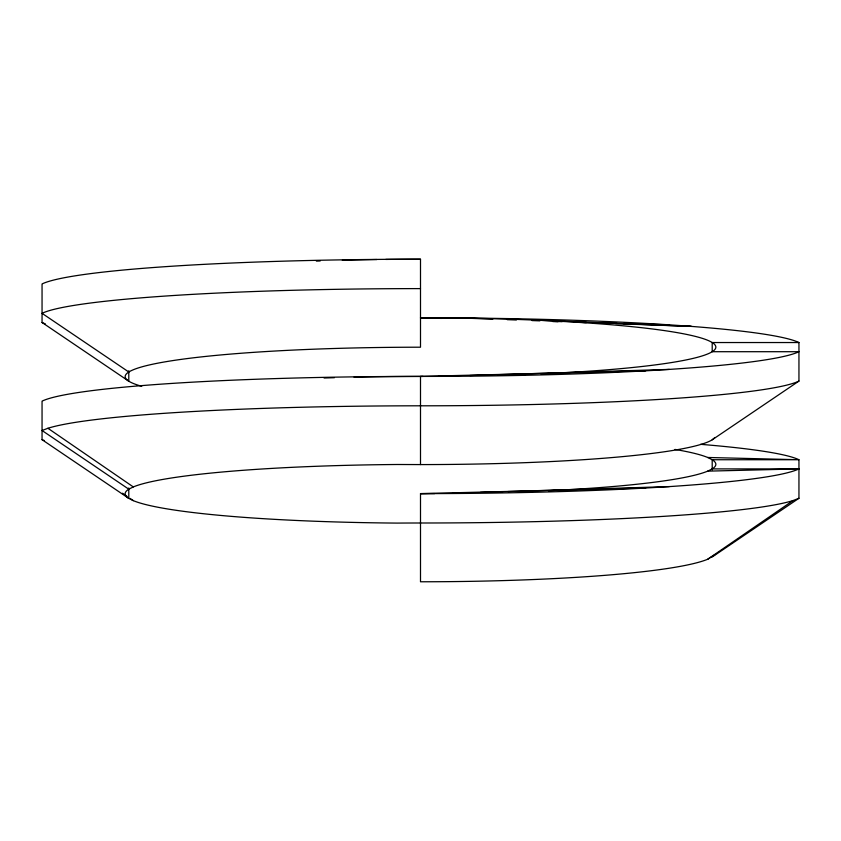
<?xml version="1.0" encoding="UTF-8"?>
<svg xmlns="http://www.w3.org/2000/svg" width="841" height="841" viewBox="0 0 841 841"><rect width="100%" height="100%" fill="white"/><g stroke="black" fill="none" stroke-linecap="round" stroke-linejoin="round"><path stroke-width="1.26" d="M128.789 487.948L128.789 498.387L133.309 500.647A295.349 29.393 0 0 0 397.33 523.091A295.349 29.393 0 0 1 420.5 522.997A383.17 29.298 0 0 0 793.084 500.542L798.95 498.282L798.95 459.733A383.17 29.298 0 0 0 700.585 444.321M128.789 370.755L128.789 381.194L42.05 322.492L42.05 283.943A383.17 29.298 0 0 1 420.5 259.228L420.5 347.207A295.349 29.393 0 0 0 141.73 386.303M441.451 318.413L420.5 317.824A383.17 29.298 0 0 1 798.95 342.539L798.95 381.089A383.17 29.298 0 0 1 420.5 405.804A383.17 29.298 0 0 0 47.916 428.269L42.05 430.518L128.789 489.189L133.309 486.928A295.349 29.393 0 0 1 397.33 464.495L420.5 464.579A295.349 29.393 0 0 0 712.211 439.79L714.934 437.499M564.805 489.872A295.338 29.298 0 0 0 707.68 471.149L712.201 468.9L798.95 468.9A383.17 29.298 0 0 1 420.5 493.614L420.5 581.772A295.349 29.393 0 0 0 707.691 559.244L714.934 554.692M707.691 559.244L793.084 500.542M712.211 439.79L798.95 381.089M712.211 556.984L798.95 498.282M443.67 376.326L458.103 375.885M469.909 375.517L492.216 374.834M497.462 374.676L669.352 369.399M452.857 493.236L469.909 492.71M480.411 492.395L502.718 491.712M507.964 491.543L669.352 486.592M645.72 370.818L420.5 376.421A295.338 29.298 0 0 0 354.061 377.167M707.68 471.149L798.95 468.9M645.72 488.011L420.5 493.614A295.338 29.298 0 0 0 434.671 493.583M798.95 342.539L712.201 342.539L712.201 351.485M712.201 351.706L798.95 351.706A383.17 29.298 0 0 1 420.5 376.421L390.434 376.505A383.17 29.298 0 0 0 42.05 401.136L42.05 439.685L128.789 498.387A295.349 29.393 0 0 1 128.789 489.189M707.68 457.472L798.95 459.733L712.201 459.733L707.68 457.472A295.338 29.298 0 0 0 674.966 449.441M552.779 321.556L558.025 321.704M573.741 322.145L586.839 322.513M598.624 322.849L616.958 323.365M623.507 323.543L669.352 324.836M466.702 318.182L492.837 319.138M507.207 319.664L516.353 320M532.027 320.568L539.869 320.863M552.936 321.336L562.082 321.672M573.846 322.103L585.599 322.534M594.755 322.87L607.812 323.343M615.654 323.627L631.339 324.205M636.563 324.395L691.439 326.403L533.52 320.053M42.05 439.685L44.394 440.589M128.789 371.995L42.05 313.325A383.17 29.298 0 0 1 420.5 288.61M47.916 428.269L133.309 486.928M122.502 493.215L126.823 496.19M130.071 498.419L133.309 500.647M712.201 469.951L712.201 459.733A295.338 29.298 0 0 1 712.201 468.9M420.5 464.579L420.5 376.421A295.338 29.298 0 0 0 423.076 376.421M562.272 490.019A295.338 29.298 0 0 1 548.469 490.724M533.52 491.386A295.338 29.298 0 0 1 528.463 491.586M469.246 493.215A295.338 29.298 0 0 1 466.702 493.246M324.058 378.019A295.338 29.298 0 0 1 334.434 377.693M420.5 317.824A295.338 29.298 0 0 1 707.165 340.069A295.338 29.298 0 0 1 558.435 373.026M553.367 373.288A295.338 29.298 0 0 1 541.036 373.867M525.919 374.487A295.338 29.298 0 0 1 520.8 374.676M457.777 376.179A295.338 29.298 0 0 1 438.529 376.358M45.298 323.848A383.17 29.298 0 0 1 42.05 322.492M316.363 261.109A295.338 29.298 0 0 1 320.2 260.962M342.308 260.268A295.338 29.298 0 0 1 376.842 259.543M385.788 259.427A295.338 29.298 0 0 1 420.5 259.228"/></g></svg>
